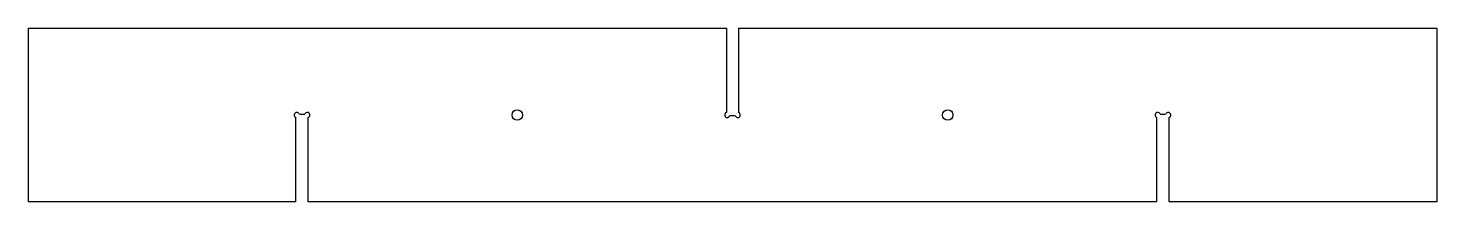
# Model space of a CAD drawing. Header units: millimetres. Extents: x 111 to 921, y 209 to 309.
import ezdxf

# ---------------------------------------------------------------- set-up
doc = ezdxf.new("R2010")
doc.units = ezdxf.units.MM

msp = doc.modelspace()

# ---------------------------------------------------------------- linework, layer by layer
at = {"color": 7, "linetype": 'Continuous', "lineweight": 25}
for p, q in [((111.34, 308.94), (111.34, 208.94)), ((111.34, 308.94), (512.83, 308.94)), ((512.83, 308.94), (512.83, 260.36)), ((519.83, 308.94), (519.83, 260.36)), ((519.83, 308.94), (921.32, 308.94)), ((921.32, 308.94), (921.32, 208.94)), ((267.26, 259.44), (270.43, 259.44)), ((762.23, 259.44), (765.4, 259.44)), ((265.34, 208.94), (265.34, 257.53)), ((272.34, 208.94), (272.34, 257.53)), ((517.92, 258.44), (514.74, 258.44)), ((760.32, 208.94), (760.32, 257.53)), ((767.32, 208.94), (767.32, 257.53)), ((265.34, 208.94), (111.34, 208.94)), ((760.32, 208.94), (272.34, 208.94)), ((921.32, 208.94), (767.32, 208.94))]:
    msp.add_line(p, q, dxfattribs=at)
for centre in [(392.59, 258.94), (640.07, 258.94)]:
    msp.add_circle(centre, 3, dxfattribs=at)
for centre, start, end in [((265.84, 258.94), 19.47122, 250.52878), ((271.84, 258.94), 289.47122, 160.52878), ((513.33, 258.94), 109.47122, 340.52878), ((519.33, 258.94), 199.47122, 70.52878), ((760.82, 258.94), 19.47122, 250.52878), ((766.82, 258.94), 289.47122, 160.52878)]:
    msp.add_arc(centre, 1.5, start, end, dxfattribs=at)

doc.saveas('drawing.dxf')
